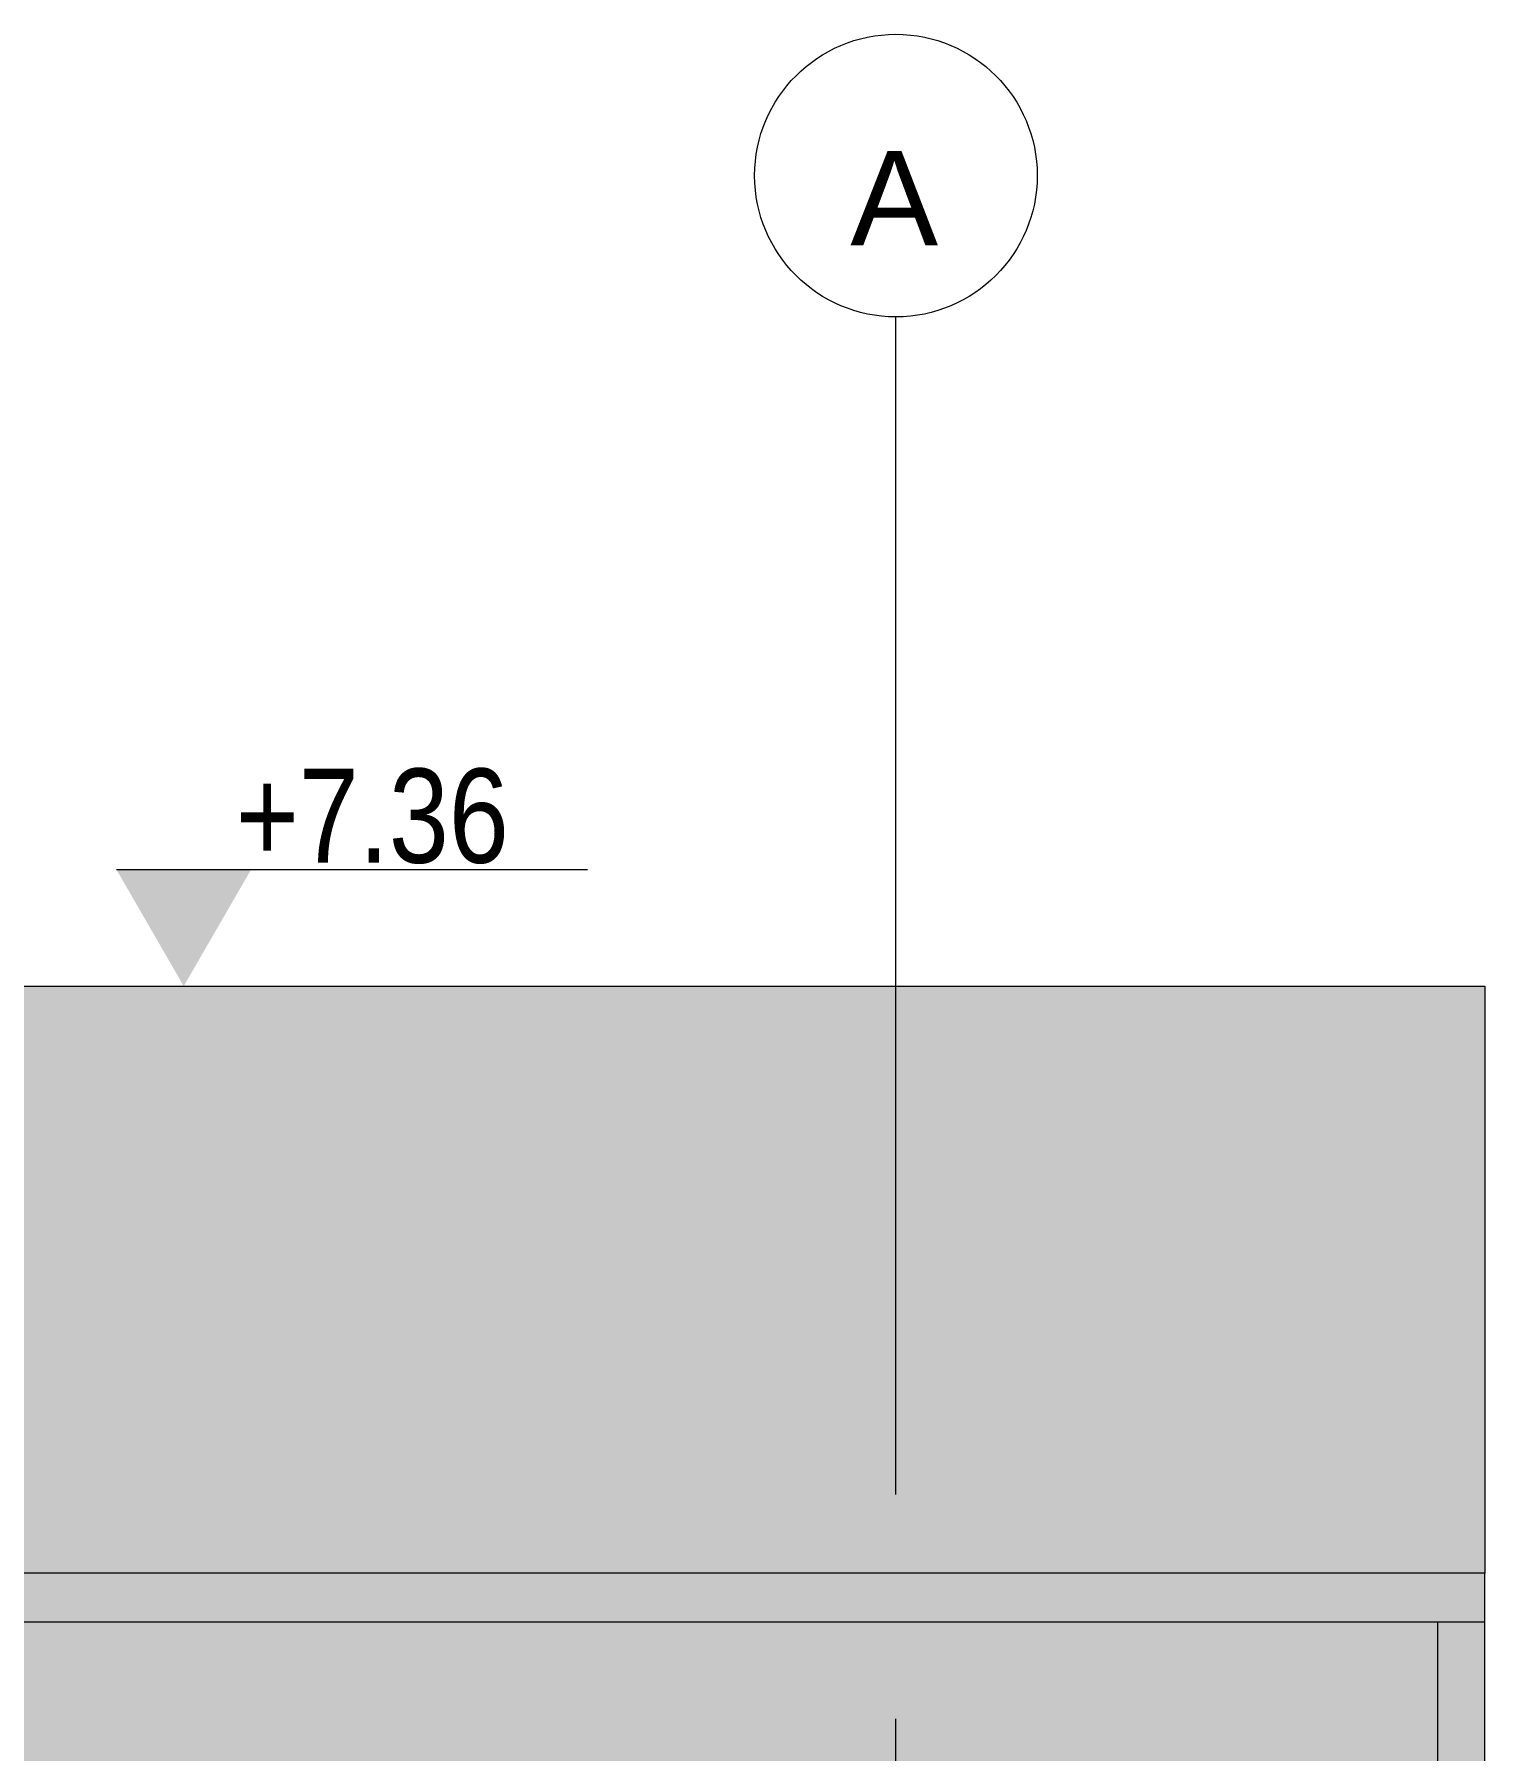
# Model space of a CAD drawing. Header units: centimetres. Extents: x -182 to 1407, y -199 to 837.
# Drawn here: x 1102.6 to 1256.6, y 654.6 to 836.8 of the extents above; entities that cross this region are included whole.
import ezdxf

# ---------------------------------------------------------------- set-up
doc = ezdxf.new("R2010")
doc.units = ezdxf.units.CM
doc.linetypes.add('Dash dot', pattern=[79.375, 31.75, -23.8125, 0, -23.8125])
for name, color, linetype, lineweight in [('A-ANNO-NOTE', 7, 'Continuous', 9), ('A-ROOF', 7, 'Continuous', 9), ('A-ROOF-FNSH', 7, 'Continuous', 9), ('A-ROOF-PATT', 7, 'Continuous', 9), ('A-WALL-FNSH', 7, 'Continuous', 9), ('A-WALL-PATT', 7, 'Continuous', 9), ('G-ANNO-DIMS', 7, 'Continuous', 9), ('S-GRID', 7, 'Continuous', 9), ('S-GRID-IDEN', 7, 'Continuous', 9)]:
    doc.layers.add(name, color=color, linetype=linetype, lineweight=lineweight)
doc.styles.add('Arial', font='arial.ttf', dxfattribs={"height": 10})
doc.styles.add('Arial Narrow_1', font='ARIALN.TTF', dxfattribs={"height": 10})

# ---------------------------------------------------------------- blocks, each defined once
blk = doc.blocks.new('Grid - TEC_GRID_CIRCLE-145857-A-A')
at = {"layer": 'S-GRID-IDEN'}
blk.add_circle((234.09, 821.81), 15, dxfattribs=at)
blk = doc.blocks.new('Spot Elevations - ELEVATION_PROJECT-150941-A-A')
at = {"layer": 'A-ANNO-NOTE'}
blk.add_hatch(color=256, dxfattribs=at).paths.add_polyline_path([(198.6, 685.85), (212.91, 685.85), (205.75, 673.46)])
blk.add_line((198.6, 685.85), (248.6, 685.85), dxfattribs=at)

msp = doc.modelspace()

# ---------------------------------------------------------------- hatches: boundary and pattern name
at = {"layer": 'A-ROOF-PATT', "true_color": 0x8b8b8b}
h = msp.add_hatch(dxfattribs=at)
h.set_pattern_fill('FP2_16', color=252, style=0, pattern_type=2)
h.set_pattern_definition([(0, (16.51, 538.308), (16.51, 8.207), [0.8382, -15.672]), (90, (0, 538.308), (-16.51, 8.207), [8.207, 0]), (90, (1.27, 538.308), (-16.51, 8.207), [8.207, 0])])
h.paths.add_polyline_path([(590.33, 673.46), (1256.59, 673.46), (1256.59, 735.77), (171.59, 735.77), (171.59, 673.46), (565.57, 673.46)])
at = {"layer": 'A-ROOF-PATT', "true_color": 0xc0c0c0}
msp.add_hatch(color=9, dxfattribs=at).paths.add_polyline_path([(1256.59, 668.27), (1256.59, 673.46), (171.59, 673.46), (171.59, 668.27), (1209.35, 668.27)])
at = {"layer": 'A-ROOF-PATT', "true_color": 0xffff80}
msp.add_hatch(color=51, dxfattribs=at).paths.add_polyline_path([(186.59, 652.7), (1251.59, 652.7), (1251.59, 668.27), (176.59, 668.27), (176.59, 652.7)])
at = {"layer": 'A-WALL-PATT', "true_color": 0xc0c0c0}
msp.add_hatch(color=9, dxfattribs=at).paths.add_polyline_path([(1251.59, 628.84), (1256.59, 628.84), (1256.59, 668.27), (1251.59, 668.27), (1251.59, 628.84)])

# ---------------------------------------------------------------- linework, layer by layer
at = {"layer": 'A-ROOF'}
for p, q in [((171.59, 735.77), (1256.59, 735.77)), ((1256.59, 735.77), (1256.59, 673.46)), ((1251.59, 668.27), (176.59, 668.27))]:
    msp.add_line(p, q, dxfattribs=at)
at = {"layer": 'A-ROOF-FNSH'}
for p, q in [((1256.59, 673.46), (171.59, 673.46)), ((1256.59, 668.27), (1256.59, 673.46))]:
    msp.add_line(p, q, dxfattribs=at)
at = {"layer": 'A-WALL-FNSH'}
for p, q in [((1256.59, 668.27), (1251.59, 668.27)), ((1251.59, 668.27), (1251.59, 628.84)), ((1256.59, 628.84), (1256.59, 668.27))]:
    msp.add_line(p, q, dxfattribs=at)
at = {"layer": 'S-GRID', "color": 1, "lineweight": 18, "true_color": 0xff0000}
msp.add_line((1194.09, 681.81), (1194.09, 806.81), dxfattribs=at)
at = {"layer": 'S-GRID', "color": 1, "linetype": 'Dash dot', "lineweight": 18, "true_color": 0xff0000}
msp.add_line((1194.09, -89.03), (1194.09, 681.81), dxfattribs=at)

# ---------------------------------------------------------------- block references
at = {"layer": 'G-ANNO-DIMS'}
msp.add_blockref('Spot Elevations - ELEVATION_PROJECT-150941-A-A', (912.74, 62.31), dxfattribs=at)
at = {"layer": 'S-GRID-IDEN'}
msp.add_blockref('Grid - TEC_GRID_CIRCLE-145857-A-A', (960, 0), dxfattribs=at)

# ---------------------------------------------------------------- texts
at = {"layer": 'G-ANNO-DIMS', "insert": (1124.02, 758.86), "char_height": 10, "width": 34.7536, "attachment_point": 1, "line_spacing_factor": 0.974696, "style": 'Arial Narrow_1'}
msp.add_mtext('+7.36', dxfattribs=at)
at = {"layer": 'S-GRID-IDEN', "insert": (1193.91, 819.42), "char_height": 10, "width": 9.9, "attachment_point": 5, "line_spacing_factor": 0.936439, "style": 'Arial'}
msp.add_mtext('\\pt50,100,150,200,250,300,350,400,450,500,550,600,650,700,750,800,850,900,950,1000,1050,1100,1150,1200,1250,1300,1350,1400,1450,1500,1550,1600;{\\fArial|b0|i0|c204|p34;А}', dxfattribs=at)

doc.saveas('drawing.dxf')
